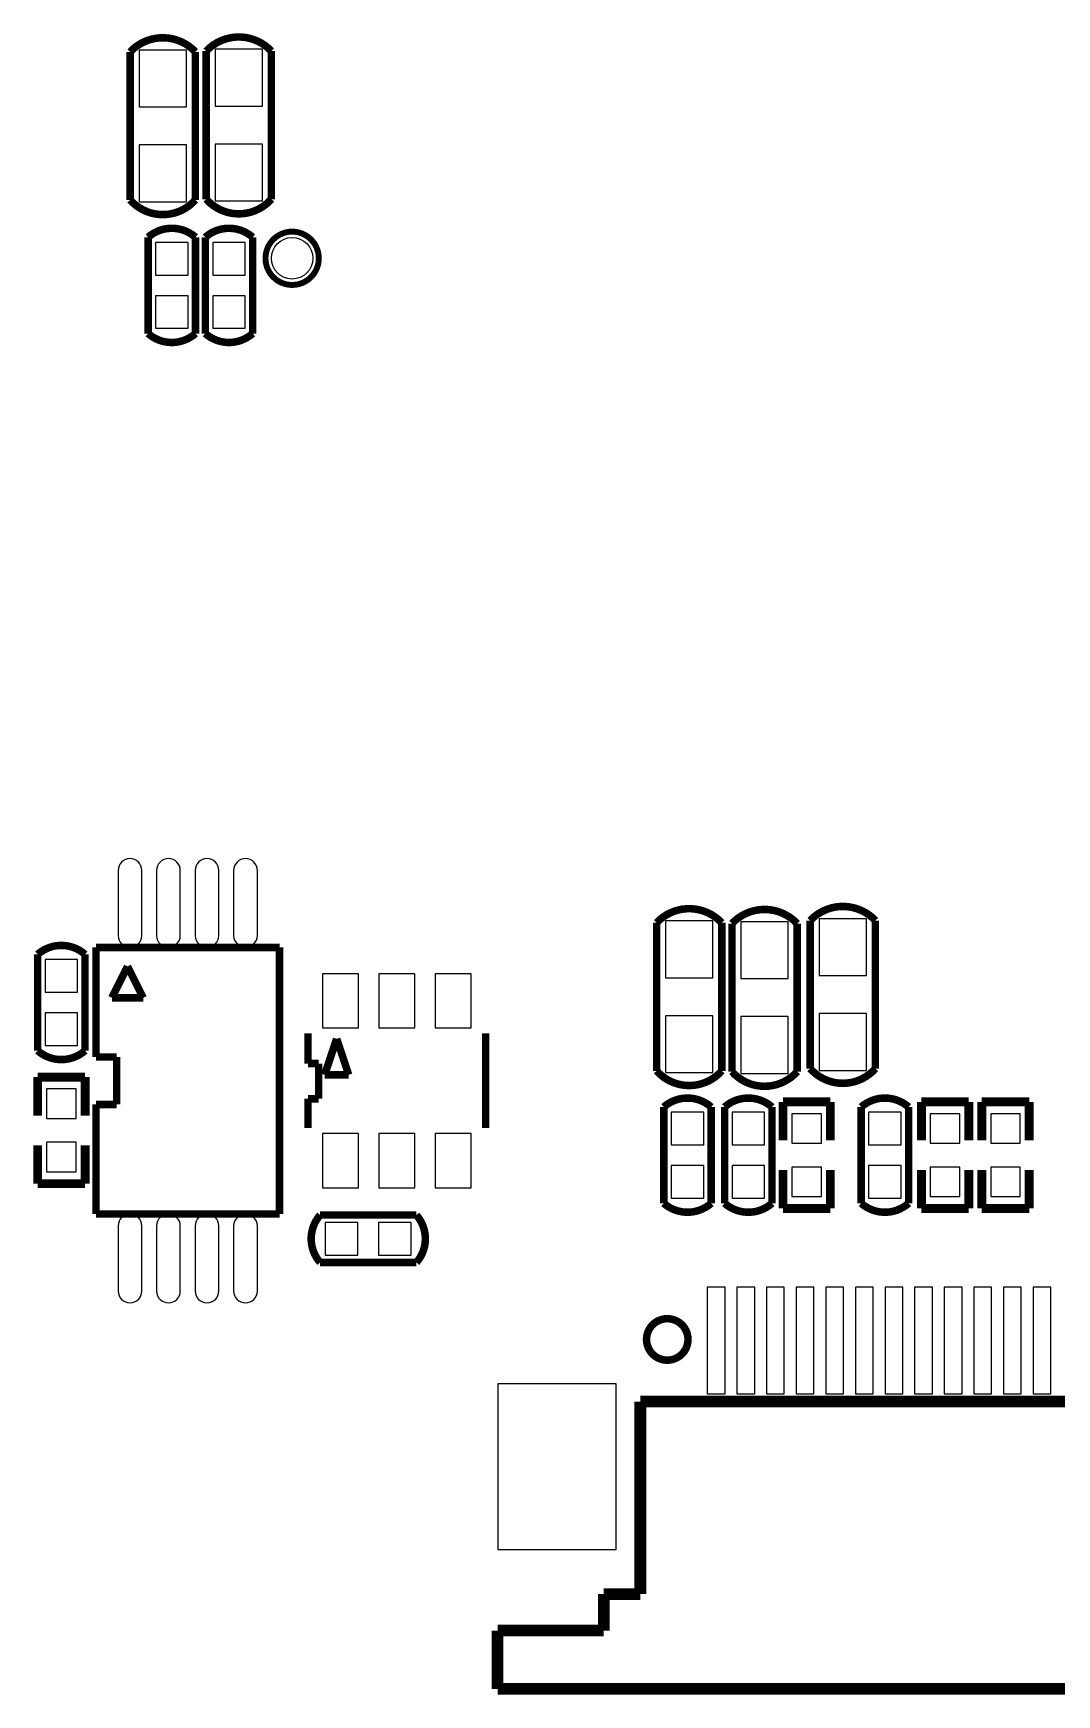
# Model space of a CAD drawing. Extents: x -3 to 180, y 0 to 107.
# Drawn here: x 69.53 to 86.81, y 45.59 to 73.64 of the extents above; entities that cross this region are included whole.
import ezdxf

# ---------------------------------------------------------------- set-up
doc = ezdxf.new("R2010")
doc.units = 0
doc.header["$MEASUREMENT"] = 0
doc.layers.add('PG_SILKSCREEN_BOTTOM', color=85, linetype='CONTINUOUS')
doc.layers.add('PIN_BOTTOM', color=5, linetype='CONTINUOUS')

msp = doc.modelspace()

# ---------------------------------------------------------------- linework, layer by layer
at = {"layer": 'PG_SILKSCREEN_BOTTOM'}
for points in [[(71.16445, 73.324949, 0.127, 0.127, -0.432734), (72.26427, 73.324949, 0.127, 0.127, 0)], [(72.447937, 73.337649, 0.127, 0.127, -0.432734), (73.547757, 73.337649, 0.127, 0.127, 0)], [(72.26427, 73.324949, 0.127, 0.127, 0), (72.26427, 70.825131, 0.127, 0.127, -0.450474), (71.16445, 70.825131, 0.127, 0.127, 0)], [(71.16445, 70.825131, 0.127, 0.127, 0), (71.16445, 73.324949, 0.127, 0.127, 0)], [(73.547757, 73.337649, 0.127, 0.127, 0), (73.547757, 70.837831, 0.127, 0.127, -0.450474), (72.447937, 70.837831, 0.127, 0.127, 0)], [(72.447937, 70.837831, 0.127, 0.127, 0), (72.447937, 73.337649, 0.127, 0.127, 0)], [(71.466761, 69.132729, 0.127, 0.127, 0), (71.466761, 70.19544, 0.127, 0.127, -0.37791), (72.266759, 70.19544, 0.127, 0.127, 0)], [(72.431961, 69.132729, 0.127, 0.127, 0), (72.431961, 70.19544, 0.127, 0.127, -0.37791), (73.231959, 70.19544, 0.127, 0.127, 0)], [(72.266759, 70.19544, 0.127, 0.127, 0), (72.266759, 69.132729, 0.127, 0.127, 0)], [(73.231959, 70.19544, 0.127, 0.127, 0), (73.231959, 69.132729, 0.127, 0.127, 0)], [(74.348848, 69.83984, 0.100101, 0.100101, 1), (73.448672, 69.83984, 0.100101, 0.100101, 1), (74.348848, 69.83984, 0.100101, 0.100101, 0)], [(72.266759, 69.132729, 0.127, 0.127, 0), (72.266759, 68.56984, 0.127, 0.127, -0.37791), (71.466761, 68.56984, 0.127, 0.127, 0)], [(71.466761, 68.56984, 0.127, 0.127, 0), (71.466761, 69.132729, 0.127, 0.127, 0)], [(73.231959, 69.132729, 0.127, 0.127, 0), (73.231959, 68.56984, 0.127, 0.127, -0.37791), (72.431961, 68.56984, 0.127, 0.127, 0)], [(72.431961, 68.56984, 0.127, 0.127, 0), (72.431961, 69.132729, 0.127, 0.127, 0)], [(80.05191, 58.622844, 0.127, 0.127, -0.432734), (81.15173, 58.622844, 0.127, 0.127, 0)], [(81.324501, 58.610043, 0.127, 0.127, -0.432734), (82.424321, 58.610043, 0.127, 0.127, 0)], [(82.645301, 58.660843, 0.127, 0.127, -0.432734), (83.745121, 58.660843, 0.127, 0.127, 0)], [(81.15173, 58.622844, 0.127, 0.127, 0), (81.15173, 56.123027, 0.127, 0.127, -0.450474), (80.05191, 56.123027, 0.127, 0.127, 0)], [(80.05191, 56.123027, 0.127, 0.127, 0), (80.05191, 58.622844, 0.127, 0.127, 0)], [(82.424321, 58.610043, 0.127, 0.127, 0), (82.424321, 56.110226, 0.127, 0.127, -0.450474), (81.324501, 56.110226, 0.127, 0.127, 0)], [(81.324501, 56.110226, 0.127, 0.127, 0), (81.324501, 58.610043, 0.127, 0.127, 0)], [(83.745121, 58.660843, 0.127, 0.127, 0), (83.745121, 56.161026, 0.127, 0.127, -0.450474), (82.645301, 56.161026, 0.127, 0.127, 0)], [(82.645301, 56.161026, 0.127, 0.127, 0), (82.645301, 58.660843, 0.127, 0.127, 0)], [(69.602401, 57.027089, 0.127, 0.127, 0), (69.602401, 58.0898, 0.127, 0.127, -0.37791), (70.402399, 58.0898, 0.127, 0.127, 0)], [(70.402399, 58.0898, 0.127, 0.127, 0), (70.402399, 57.027089, 0.127, 0.127, 0)], [(73.685908, 58.206107, 0.127, 0.127, 0), (70.586092, 58.206107, 0.127, 0.127, 0)], [(70.586092, 58.206107, 0.127, 0.127, 0), (70.586092, 56.356199, 0.127, 0.127, 0)], [(73.685908, 53.706293, 0.127, 0.127, 0), (73.685908, 58.206107, 0.127, 0.127, 0)], [(71.12, 57.8866, 0.127, 0.127, 0), (70.854799, 57.356197, 0.127, 0.127, 0)], [(71.385201, 57.356197, 0.127, 0.127, 0), (71.12, 57.8866, 0.127, 0.127, 0)], [(70.854799, 57.356197, 0.127, 0.127, 0), (71.385201, 57.356197, 0.127, 0.127, 0)], [(70.402399, 57.027089, 0.127, 0.127, 0), (70.402399, 56.4642, 0.127, 0.127, -0.37791), (69.602401, 56.4642, 0.127, 0.127, 0)], [(69.602401, 56.4642, 0.127, 0.127, 0), (69.602401, 57.027089, 0.127, 0.127, 0)], [(74.166501, 56.7563, 0.127, 0.127, 0), (74.166501, 56.245811, 0.127, 0.127, 0)], [(74.6506, 56.664098, 0.127, 0.127, 0), (74.4474, 56.056301, 0.127, 0.127, 0)], [(74.8538, 56.056301, 0.127, 0.127, 0), (74.6506, 56.664098, 0.127, 0.127, 0)], [(77.166699, 55.1561, 0.127, 0.127, 0), (77.166699, 56.7563, 0.127, 0.127, 0)], [(70.586092, 56.356199, 0.127, 0.127, 0), (70.936104, 56.356199, 0.127, 0.127, 0)], [(70.936104, 56.356199, 0.127, 0.127, 0), (70.936104, 55.556201, 0.127, 0.127, 0)], [(74.166501, 56.245811, 0.127, 0.127, 0), (74.3458, 56.245811, 0.127, 0.127, 0)], [(74.3458, 56.245811, 0.127, 0.127, 0), (74.3458, 55.6514, 0.127, 0.127, 0)], [(74.4474, 56.056301, 0.127, 0.127, 0), (74.8538, 56.056301, 0.127, 0.127, 0)], [(69.602401, 56.017897, 0.150089, 0.150089, 0), (69.602401, 55.367911, 0.150089, 0.150089, 0)], [(70.402399, 56.017897, 0.150089, 0.150089, 0), (69.602401, 56.017897, 0.150089, 0.150089, 0)], [(70.402399, 55.367911, 0.150089, 0.150089, 0), (70.402399, 56.017897, 0.150089, 0.150089, 0)], [(70.586092, 55.556201, 0.127, 0.127, 0), (70.586092, 53.706293, 0.127, 0.127, 0)], [(70.936104, 55.556201, 0.127, 0.127, 0), (70.586092, 55.556201, 0.127, 0.127, 0)], [(74.166501, 55.6514, 0.127, 0.127, 0), (74.166501, 55.1561, 0.127, 0.127, 0)], [(74.3458, 55.6514, 0.127, 0.127, 0), (74.166501, 55.6514, 0.127, 0.127, 0)], [(80.17317, 54.450285, 0.127, 0.127, 0), (80.17317, 55.512995, 0.127, 0.127, -0.37791), (80.973168, 55.512995, 0.127, 0.127, 0)], [(80.973168, 55.512995, 0.127, 0.127, 0), (80.973168, 54.450285, 0.127, 0.127, 0)], [(81.200041, 54.450386, 0.127, 0.127, 0), (81.200041, 55.513097, 0.127, 0.127, -0.37791), (82.000039, 55.513097, 0.127, 0.127, 0)], [(82.000039, 55.513097, 0.127, 0.127, 0), (82.000039, 54.450386, 0.127, 0.127, 0)], [(82.185561, 55.600117, 0.150089, 0.150089, 0), (82.985559, 55.600117, 0.150089, 0.150089, 0)], [(82.185561, 54.950131, 0.150089, 0.150089, 0), (82.185561, 55.600117, 0.150089, 0.150089, 0)], [(82.985559, 55.600117, 0.150089, 0.150089, 0), (82.985559, 54.950131, 0.150089, 0.150089, 0)], [(83.506361, 54.450386, 0.127, 0.127, 0), (83.506361, 55.513097, 0.127, 0.127, -0.37791), (84.306359, 55.513097, 0.127, 0.127, 0)], [(84.306359, 55.513097, 0.127, 0.127, 0), (84.306359, 54.450386, 0.127, 0.127, 0)], [(84.522335, 55.600194, 0.150089, 0.150089, 0), (84.522335, 54.950208, 0.150089, 0.150089, 0)], [(85.322334, 55.600194, 0.150089, 0.150089, 0), (84.522335, 55.600194, 0.150089, 0.150089, 0)], [(85.322334, 54.950208, 0.150089, 0.150089, 0), (85.322334, 55.600194, 0.150089, 0.150089, 0)], [(85.541891, 55.600194, 0.150089, 0.150089, 0), (85.541891, 54.950208, 0.150089, 0.150089, 0)], [(86.34189, 55.600194, 0.150089, 0.150089, 0), (85.541891, 55.600194, 0.150089, 0.150089, 0)], [(86.34189, 54.950208, 0.150089, 0.150089, 0), (86.34189, 55.600194, 0.150089, 0.150089, 0)], [(69.602401, 54.218103, 0.150089, 0.150089, 0), (69.602401, 54.868089, 0.150089, 0.150089, 0)], [(70.402399, 54.868089, 0.150089, 0.150089, 0), (70.402399, 54.218103, 0.150089, 0.150089, 0)], [(80.973168, 54.450285, 0.127, 0.127, 0), (80.973168, 53.887395, 0.127, 0.127, -0.37791), (80.17317, 53.887395, 0.127, 0.127, 0)], [(80.17317, 53.887395, 0.127, 0.127, 0), (80.17317, 54.450285, 0.127, 0.127, 0)], [(82.000039, 54.450386, 0.127, 0.127, 0), (82.000039, 53.887497, 0.127, 0.127, -0.37791), (81.200041, 53.887497, 0.127, 0.127, 0)], [(81.200041, 53.887497, 0.127, 0.127, 0), (81.200041, 54.450386, 0.127, 0.127, 0)], [(82.185561, 54.45031, 0.150089, 0.150089, 0), (82.185561, 53.800324, 0.150089, 0.150089, 0)], [(82.985559, 53.800324, 0.150089, 0.150089, 0), (82.985559, 54.45031, 0.150089, 0.150089, 0)], [(84.306359, 54.450386, 0.127, 0.127, 0), (84.306359, 53.887497, 0.127, 0.127, -0.37791), (83.506361, 53.887497, 0.127, 0.127, 0)], [(83.506361, 53.887497, 0.127, 0.127, 0), (83.506361, 54.450386, 0.127, 0.127, 0)], [(84.522335, 53.8004, 0.150089, 0.150089, 0), (84.522335, 54.450386, 0.150089, 0.150089, 0)], [(85.322334, 54.450386, 0.150089, 0.150089, 0), (85.322334, 53.8004, 0.150089, 0.150089, 0)], [(85.541891, 53.8004, 0.150089, 0.150089, 0), (85.541891, 54.450386, 0.150089, 0.150089, 0)], [(86.34189, 54.450386, 0.150089, 0.150089, 0), (86.34189, 53.8004, 0.150089, 0.150089, 0)], [(70.402399, 54.218103, 0.150089, 0.150089, 0), (69.602401, 54.218103, 0.150089, 0.150089, 0)], [(82.185561, 53.800324, 0.150089, 0.150089, 0), (82.985559, 53.800324, 0.150089, 0.150089, 0)], [(85.322334, 53.8004, 0.150089, 0.150089, 0), (84.522335, 53.8004, 0.150089, 0.150089, 0)], [(86.34189, 53.8004, 0.150089, 0.150089, 0), (85.541891, 53.8004, 0.150089, 0.150089, 0)], [(70.586092, 53.706293, 0.127, 0.127, 0), (73.685908, 53.706293, 0.127, 0.127, 0)], [(75.433911, 52.889201, 0.127, 0.127, 0), (74.3712, 52.889201, 0.127, 0.127, -0.37791), (74.3712, 53.689199, 0.127, 0.127, 0)], [(74.3712, 53.689199, 0.127, 0.127, 0), (75.433911, 53.689199, 0.127, 0.127, 0)], [(75.433911, 53.689199, 0.127, 0.127, 0), (75.9968, 53.689199, 0.127, 0.127, -0.37791), (75.9968, 52.889201, 0.127, 0.127, 0)], [(75.9968, 52.889201, 0.127, 0.127, 0), (75.433911, 52.889201, 0.127, 0.127, 0)], [(80.581932, 51.589432, 0.127, 0.127, 1.000012), (79.881959, 51.589407, 0.127, 0.127, 0.999988), (80.581932, 51.589432, 0.127, 0.127, 0)], [(79.775736, 50.540412, 0.199898, 0.199898, 0), (96.822133, 50.540412, 0.199898, 0.199898, 0)], [(79.775736, 47.290431, 0.199898, 0.199898, 0), (79.775736, 50.540412, 0.199898, 0.199898, 0)], [(79.160751, 47.290431, 0.199898, 0.199898, 0), (79.775736, 47.290431, 0.199898, 0.199898, 0)], [(79.160751, 46.675421, 0.199898, 0.199898, 0), (79.160751, 47.290431, 0.199898, 0.199898, 0)], [(77.366749, 46.675421, 0.199898, 0.199898, 0), (79.160751, 46.675421, 0.199898, 0.199898, 0)], [(77.366749, 45.691019, 0.199898, 0.199898, 0), (77.366749, 46.675421, 0.199898, 0.199898, 0)], [(99.209733, 45.691019, 0.199898, 0.199898, 0), (77.366749, 45.691019, 0.199898, 0.199898, 0)]]:
    msp.add_lwpolyline(points, format="xyseb", dxfattribs=at)
at = {"layer": 'PIN_BOTTOM'}
for points in [[(71.31431, 72.395093), (72.11441, 72.395093), (72.11441, 73.355187), (71.31431, 73.355187)], [(72.597797, 72.407793), (73.397897, 72.407793), (73.397897, 73.367887), (72.597797, 73.367887)], [(71.31431, 70.794893), (72.11441, 70.794893), (72.11441, 71.754987), (71.31431, 71.754987)], [(72.597797, 70.807593), (73.397897, 70.807593), (73.397897, 71.767687), (72.597797, 71.767687)], [(72.141715, 70.107683), (71.591805, 70.107683), (71.591805, 69.557773), (72.141715, 69.557773)], [(73.106915, 70.107683), (72.557005, 70.107683), (72.557005, 69.557773), (73.106915, 69.557773)], [(72.141715, 69.207507), (71.591805, 69.207507), (71.591805, 68.657597), (72.141715, 68.657597)], [(73.106915, 69.207507), (72.557005, 69.207507), (72.557005, 68.657597), (73.106915, 68.657597)], [(80.20177, 57.692988), (81.00187, 57.692988), (81.00187, 58.653083), (80.20177, 58.653083)], [(81.474361, 57.680187), (82.274461, 57.680187), (82.274461, 58.640282), (81.474361, 58.640282)], [(82.795161, 57.730987), (83.595261, 57.730987), (83.595261, 58.691082), (82.795161, 58.691082)], [(70.277355, 58.002043), (69.727445, 58.002043), (69.727445, 57.452133), (70.277355, 57.452133)], [(74.411789, 57.76341), (74.411789, 56.84901), (75.021389, 56.84901), (75.021389, 57.76341)], [(75.3618, 57.76341), (75.3618, 56.84901), (75.9714, 56.84901), (75.9714, 57.76341)], [(76.311811, 57.76341), (76.311811, 56.84901), (76.921411, 56.84901), (76.921411, 57.76341)], [(70.277355, 57.101867), (69.727445, 57.101867), (69.727445, 56.551957), (70.277355, 56.551957)], [(80.20177, 56.092788), (81.00187, 56.092788), (81.00187, 57.052883), (80.20177, 57.052883)], [(81.474361, 56.079987), (82.274461, 56.079987), (82.274461, 57.040081), (81.474361, 57.040081)], [(82.795161, 56.130787), (83.595261, 56.130787), (83.595261, 57.090882), (82.795161, 57.090882)], [(69.752451, 55.318139), (70.252349, 55.318139), (70.252349, 55.818037), (69.752451, 55.818037)], [(80.848124, 55.425238), (80.298214, 55.425238), (80.298214, 54.875328), (80.848124, 54.875328)], [(81.874995, 55.42534), (81.325085, 55.42534), (81.325085, 54.87543), (81.874995, 54.87543)], [(82.835509, 55.400258), (82.335611, 55.400258), (82.335611, 54.90036), (82.835509, 54.90036)], [(84.181315, 55.42534), (83.631405, 55.42534), (83.631405, 54.87543), (84.181315, 54.87543)], [(84.672386, 54.900436), (85.172283, 54.900436), (85.172283, 55.400334), (84.672386, 55.400334)], [(85.691942, 54.900436), (86.191839, 54.900436), (86.191839, 55.400334), (85.691942, 55.400334)], [(74.411789, 55.06339), (74.411789, 54.14899), (75.021389, 54.14899), (75.021389, 55.06339)], [(75.3618, 55.06339), (75.3618, 54.14899), (75.9714, 54.14899), (75.9714, 55.06339)], [(76.311811, 55.06339), (76.311811, 54.14899), (76.921411, 54.14899), (76.921411, 55.06339)], [(69.752451, 54.417963), (70.252349, 54.417963), (70.252349, 54.917861), (69.752451, 54.917861)], [(80.848124, 54.525062), (80.298214, 54.525062), (80.298214, 53.975152), (80.848124, 53.975152)], [(81.874995, 54.525164), (81.325085, 54.525164), (81.325085, 53.975254), (81.874995, 53.975254)], [(82.835509, 54.500082), (82.335611, 54.500082), (82.335611, 54.000184), (82.835509, 54.000184)], [(84.181315, 54.525164), (83.631405, 54.525164), (83.631405, 53.975254), (84.181315, 53.975254)], [(84.672386, 54.00026), (85.172283, 54.00026), (85.172283, 54.500158), (84.672386, 54.500158)], [(85.691942, 54.00026), (86.191839, 54.00026), (86.191839, 54.500158), (85.691942, 54.500158)], [(74.458957, 53.564155), (74.458957, 53.014245), (75.008867, 53.014245), (75.008867, 53.564155)], [(75.359133, 53.564155), (75.359133, 53.014245), (75.909043, 53.014245), (75.909043, 53.564155)], [(80.907928, 52.470431), (80.907928, 50.670435), (81.207927, 50.670435), (81.207927, 52.470431)], [(81.407952, 52.470431), (81.407952, 50.670435), (81.707952, 50.670435), (81.707952, 52.470431)], [(81.907951, 52.470431), (81.907951, 50.670435), (82.207951, 50.670435), (82.207951, 52.470431)], [(82.40795, 52.470431), (82.40795, 50.670435), (82.70795, 50.670435), (82.70795, 52.470431)], [(82.90795, 52.470431), (82.90795, 50.670435), (83.207949, 50.670435), (83.207949, 52.470431)], [(83.407949, 52.470431), (83.407949, 50.670435), (83.707948, 50.670435), (83.707948, 52.470431)], [(83.907948, 52.470431), (83.907948, 50.670435), (84.207947, 50.670435), (84.207947, 52.470431)], [(84.407946, 52.470431), (84.407946, 50.670435), (84.707946, 50.670435), (84.707946, 52.470431)], [(84.907945, 52.470431), (84.907945, 50.670435), (85.207945, 50.670435), (85.207945, 52.470431)], [(85.407944, 52.470431), (85.407944, 50.670435), (85.707944, 50.670435), (85.707944, 52.470431)], [(85.907943, 52.470431), (85.907943, 50.670435), (86.207943, 50.670435), (86.207943, 52.470431)], [(86.407942, 52.470431), (86.407942, 50.670435), (86.707942, 50.670435), (86.707942, 52.470431)], [(77.371931, 50.841427), (77.371931, 48.041433), (79.371927, 48.041433), (79.371927, 50.841427)]]:
    msp.add_lwpolyline(points, close=True, dxfattribs=at)
for points in [[(71.360894, 58.406195), (71.360894, 59.506193, 1), (70.960894, 59.506193), (70.960894, 58.406195, 1)], [(72.010905, 58.406195), (72.010905, 59.506193, 1), (71.610906, 59.506193), (71.610906, 58.406195, 1)], [(72.661094, 58.406195), (72.661094, 59.506193, 1), (72.261095, 59.506193), (72.261095, 58.406195, 1)], [(73.311106, 58.406195), (73.311106, 59.506193, 1), (72.911106, 59.506193), (72.911106, 58.406195, 1)], [(71.360894, 52.406207), (71.360894, 53.506205, 1), (70.960894, 53.506205), (70.960894, 52.406207, 1)], [(72.010905, 52.406207), (72.010905, 53.506205, 1), (71.610906, 53.506205), (71.610906, 52.406207, 1)], [(72.661094, 52.406207), (72.661094, 53.506205, 1), (72.261095, 53.506205), (72.261095, 52.406207, 1)], [(73.311106, 52.406207), (73.311106, 53.506205, 1), (72.911106, 53.506205), (72.911106, 52.406207, 1)]]:
    msp.add_lwpolyline(points, format="xyb", close=True, dxfattribs=at)
msp.add_circle((73.89876, 69.83984), 0.349999, dxfattribs=at)

doc.saveas('drawing.dxf')
